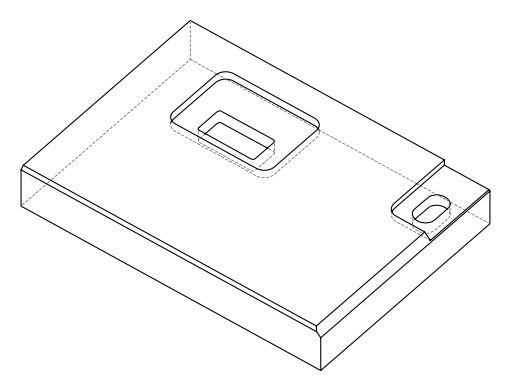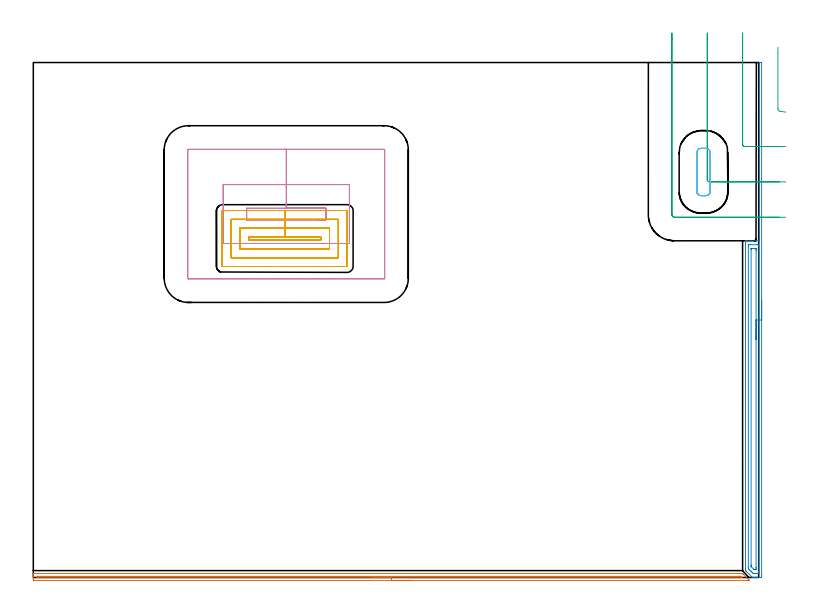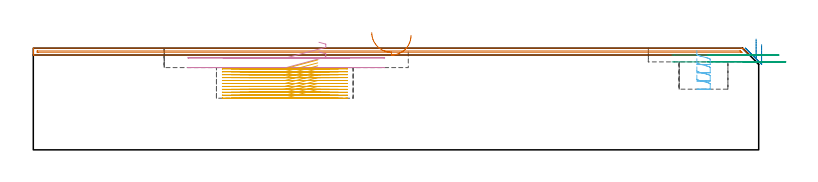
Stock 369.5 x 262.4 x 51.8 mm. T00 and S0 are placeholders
(PLAN: 6 operations, 3 tool changes, 28.9 min)
(1 AREA_MILL | FG_CHAMFER_SURFACE | UGT0205_001 | 5.96 min | 2249 mm3)
(2 AREA_MILL_1 | FG_CHAMFER_SURFACE_1 | UGT0205_001 | 5.05 min | 8791 mm3)
(3 MILL_CORNER_NOTCH_RECTANGULAR | CORNER_NOTCH_RECTANGULAR | UGT0201_106 | Follow Part, ap 6, ae 75% | 1.59 min | 32476 mm3)
(4 MILL_RECTANGULAR_POCKET | POCKET_RECTANGULAR_STRAIGHT | UGT0201_106 | Follow Part, ap 6, ae 75% | 2.83 min | 109493 mm3)
(5 MILL_RECTANGULAR_POCKET_1 | POCKET_RECTANGULAR_STRAIGHT_1 | UGT0201_014 | Follow Part, ap 1.5, ae 75% | 12.57 min | 37325 mm3)
(6 MILL_RECTANGULAR_POCKET_2 | POCKET_RECTANGULAR_STRAIGHT_2 | UGT0201_100 | Follow Part, ap 4.5, ae 75% | 0.92 min | 13025 mm3)
(TOOL UGT0205_001 | Chamfer Mill 20 x 3 x 45 deg. | D20 FL50 Z2)
(TOOL UGT0201_106 | End Mill 24 mm | D24 FL25 Z2)
(TOOL UGT0201_014 | End mill 6 mm | D6 FL24 Z4)
(TOOL UGT0201_100 | End Mill 18 mm | D18 FL22 Z2)
(OP 1 AREA_MILL)
G17 G21 G94 G90
T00 M6
G54
G17 G0 G90 X192.4 Y-1.5 S1061 M3
G43 Z61.8 H0
Z58.3
G94 G1 X192.362 Z57.428 F250.
X192.248 Z56.563
X192.059 Z55.712
X191.797 Z54.88
X191.463 Z54.074
X191.06 Z53.3
X190.592 Z52.564
X190.06 Z51.872
X189.471 Z51.229
X188.828 Z50.639
X188.136 Z50.108
X187.4 Z49.64
X186.626 Z49.237
X185.82 Z48.903
X184.988 Z48.641
X184.136 Z48.452
X183.272 Z48.338
X182.4 Z48.3
X0.617
X0.186 Y-1.495 Z48.302
X0.01 Y-1.491 Z48.304
X0. Y-1.07 Z48.724
Y-0.526 Z49.271
Y-0.19 Z49.606
Y0.354 Z50.15
Y0.69 Z50.485
Y1.361 Z51.161
Y1.672 Z51.471
X0.001 Y2.004 Z51.794
X0.17 Y2. Z51.8
X360.61
X361.307 Y1.997 Z51.789
X361.502 Y1.798 Z51.598
X361.531 Y1.769 Z51.569
X364.481 Y-1.179 Z48.618
X364.712 Y-1.412 Z48.388
X364.729 Y-1.429 Z48.37
X364.778 Y-1.481 Z48.318
X364.783 Y-1.495 Z48.304
X364.778 Y-1.5 Z48.3
X182.4
Y-0.086 Z49.714
X2.404
X2.297 Y-0.085 Z49.715
X2.038 Y-0.08 Z49.72
X2.013 Y-0.079 Z49.721
X2.008 Y-0.061 Z49.739
X2.003 Y-0.029 Z49.771
X2.001 Y0.002 Z49.802
Y0.207 Z50.007
X2.008 Y0.549 Z50.349
X2.01 Y0.581 Z50.381
X2.014 Y0.582 Z50.382
X2.036 Y0.584 Z50.384
X2.082 Y0.585 Z50.385
X2.175 Y0.586 Z50.386
X359.823 Y0.585 Z50.385
X360.163 Y0.581 Z50.381
X360.244 Y0.579 Z50.379
X360.303 Y0.535 Z50.335
X360.378 Y0.464 Z50.264
X360.61 Y0.24 Z50.04
X360.842 Y0.007 Z49.807
X360.88 Y-0.032 Z49.768
X360.916 Y-0.075 Z49.725
X360.918 Y-0.08 Z49.72
X360.915 Y-0.082 Z49.718
X360.882 Y-0.084 Z49.716
X360.61 Y-0.086 Z49.714
X360.504
X182.4
X181.528 Z49.752
X180.664 Z49.866
X179.812 Z50.055
X178.98 Z50.317
X178.174 Z50.651
X177.4 Z51.054
X176.664 Z51.523
X175.972 Z52.054
X175.329 Z52.643
X174.74 Z53.286
X174.208 Z53.978
X173.74 Z54.714
X173.337 Z55.488
X173.003 Z56.294
X172.741 Z57.126
X172.552 Z57.978
X172.438 Z58.843
X172.4 Z59.714
G0 Z61.8
M5
M2
(OP 2 AREA_MILL_1)
G17 G21 G94 G90
T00 M6
G54
G17 G0 G90 X371. Y141.15 S1061 M3
G43 Z61.8 H0
Z53.6
G94 G1 Y141.112 Z52.728 F250.
Y140.998 Z51.863
Y140.809 Z51.012
Y140.547 Z50.18
Y140.213 Z49.374
Y139.81 Z48.6
Y139.342 Z47.864
Y138.81 Z47.172
Y138.221 Z46.529
Y137.578 Z45.939
Y136.886 Z45.408
Y136.15 Z44.94
Y135.376 Z44.537
Y134.57 Z44.203
Y133.738 Z43.941
Y132.886 Z43.752
Y132.022 Z43.638
Y131.15 Z43.6
Y0.971
X370.999 Y0.627 Z43.601
X370.994 Y0.083 Z43.603
X370.991 Y0.008 Z43.605
X370.453 Y0. Z44.142
X367.788 Z46.807
X367.073 Z47.527
X366.814 Z47.786
X366.316 Z48.274
X366.297 Y0.008 Z48.293
X366.279 Y0.017 Z48.312
X366.119 Y0.18 Z48.479
X362.99 Y3.309 Z51.608
X362.891 Y3.412 Z51.707
X362.803 Y3.505 Z51.788
X362.8 Y4.202 Z51.8
Y171.38
X362.805 Y171.49 Z51.791
X363.021 Y171.5 Z51.576
X369.8 Z44.8
Y171.616
X369.799 Y171.827 Z44.798
X369.796 Y171.911 Z44.795
Y171.913 Z44.794
X369.797 Y171.915 Z44.795
Y171.943 Z44.796
X369.799 Y172.006 Z44.8
X369.8 Y262.12
X369.803 Y262.29 Z44.788
X369.881 Y262.294 Z44.711
X370.326 Y262.3 Z44.273
X370.626 Z43.973
X370.992 Y262.29 Z43.605
X371. Y262.206 Z43.6
Y131.15
X369.586 Z45.014
X369.585 Y2.415 Z45.015
Y2.395
X369.565 Y2.01 Z45.035
X369.086 Y2.002 Z45.514
X367.788 Y2. Z46.812
X367.311 Y2.001 Z47.289
X366.9 Y2.007 Z47.7
X366.765 Y2.01 Z47.835
X366.622 Y2.14 Z47.978
X366.337 Y2.415 Z48.263
X366.012 Y2.738 Z48.588
X365.441 Y3.309 Z49.159
X365.123 Y3.627 Z49.477
X364.551 Y4.203 Z50.049
X364.235 Y4.527 Z50.365
X364.215 Y5.097 Z50.385
Y5.118
Y168.718
X364.235 Y169.49 Z50.365
X364.331 Y169.495 Z50.269
X365.123 Y169.5 Z49.477
X365.215 Z49.385
X368.768 Y169.499 Z45.832
X369.565 Y169.49 Z45.035
X369.585 Y168.698 Z45.015
Y168.677
X369.586 Y131.15 Z45.014
X368.172 Z46.428
X368.171 Y5.097 Z46.429
X368.17 Y4.712 Z46.43
X368.167 Y4.203 Z46.433
X368.165 Y4.02 Z46.435
X367.984 Y4.006 Z46.616
X367.788 Y4.004 Z46.812
X367.587 Y4.006 Z47.013
X367.197 Y4.014 Z47.403
X366.998 Y4.203 Z47.602
X365.812 Y5.388 Z48.788
X365.713 Y5.49 Z48.887
X365.664 Y5.542 Z48.936
X365.643 Y5.568 Z48.957
X365.635 Y5.607 Z48.965
X365.632 Y5.991 Z48.968
X365.629 Y6.376 Z48.971
Y167.295
X365.631 Y167.424 Z48.969
X365.633 Y167.47 Z48.967
X365.635 Y167.489 Z48.965
X365.646 Y167.491 Z48.954
X365.719 Y167.495 Z48.881
X366.012 Y167.499 Z48.588
X367.202 Y167.5 Z47.398
X367.788 Y167.496 Z46.812
X368.1 Y167.49 Z46.5
X368.165 Y167.476 Z46.435
X368.167 Y167.423 Z46.433
X368.17 Y166.91 Z46.43
X368.171 Y166.524 Z46.429
X368.172 Y131.15 Z46.428
Y130.278 Z46.466
Y129.414 Z46.58
Y128.562 Z46.769
Y127.73 Z47.031
Y126.924 Z47.365
Y126.15 Z47.768
Y125.414 Z48.237
Y124.722 Z48.768
Y124.079 Z49.357
Y123.49 Z50.001
Y122.958 Z50.693
Y122.49 Z51.428
Y122.087 Z52.202
Y121.753 Z53.008
Y121.491 Z53.84
Y121.302 Z54.692
Y121.188 Z55.557
Y121.15 Z56.428
G0 Z61.8
M5
M2
(OP 3 MILL_CORNER_NOTCH_RECTANGULAR)
G17 G21 G94 G90
T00 M6
G54
G17 G0 G90 X361.3 Y277.3 S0 M3
G43 Z61.8 H0
Z48.3
G94 G1 Y274.3 F250.
Y220.695 F500.
G3 X362.495 Y219.5 R1.2
G1 X376.799
X379.799 F250.
G0 Z61.8
X343.3 Y277.3
Z48.3
G1 Y274.3
Y202.695 F500.
G3 X344.495 Y201.5 R1.2
G1 X376.799
X379.799 F250.
G0 Z61.8
X325.3 Y277.3
Z48.3
G1 Y274.3
Y184.695 F500.
G3 X326.495 Y183.5 R1.2
G1 X376.798
X379.798 F250.
G0 Z61.8
X379.3 Y270.093
Z44.8
G1 Y267.093
Y238.694 F500.
G3 X380.299 Y237.517 R1.2
G1 X383.256 Y237.014 F250.
G0 Z61.8
X361.3 Y277.3
Z44.8
G1 Y274.3
Y220.695 F500.
G3 X362.495 Y219.5 R1.2
G1 X380.299
X383.299 F250.
G0 Z61.8
X343.3 Y277.3
Z44.8
G1 Y274.3
Y202.695 F500.
G3 X344.495 Y201.5 R1.2
G1 X380.299
X383.299 F250.
G0 Z61.8
X325.3 Y277.3
Z44.8
G1 Y274.3
Y184.695 F500.
G3 X326.495 Y183.5 R1.2
G1 X380.299
X383.299 F250.
G0 Z61.8
M5
M2
(OP 4 MILL_RECTANGULAR_POCKET)
G17 G21 G94 G90
T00 M6
G54
G17 G0 G90 X145.48 Y182.1 S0 M3
G43 Z61.8 H0
Z54.8
G94 G1 X149. Z53.857 F250.
Y188.1 Z52.249
X128.85 Z46.85
X108.7 F500.
Y182.1
X149.
Y188.1
X128.85
Y200.1
X96.7
Y170.1
X161.
Y200.1
X128.85
Y218.1
X79.
G3 X78.7 Y217.8 R0.3
G1 Y152.4
G3 X79. Y152.1 R0.3
G1 X178.7
G3 X179. Y152.4 R0.3
G1 Y217.8
G3 X178.7 Y218.1 R0.3
G1 X128.85
X127.85
G0 X145.48 Y182.1 Z49.85
G1 X149. Z48.907 F250.
Y188.1 Z47.299
X128.85 Z41.9
X108.7 F500.
Y182.1
X149.
Y188.1
X128.85
Y200.1
X96.7
Y170.1
X161.
Y200.1
X128.85
Y218.1
X79.
G3 X78.7 Y217.8 R0.3
G1 Y152.4
G3 X79. Y152.1 R0.3
G1 X178.7
G3 X179. Y152.4 R0.3
G1 Y217.8
G3 X178.7 Y218.1 R0.3
G1 X128.85
X127.85
G0 Z61.8
M5
M2
(OP 5 MILL_RECTANGULAR_POCKET_1)
G17 G21 G94 G90
T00 M6
G54
G17 G0 G90 X144.894 Y173.4 S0 M3
G43 Z61.8 H0
Z45.8
G94 G1 X128.1 Z41.3 F250.
X109.8 F500.
Y171.9
X146.4
Y173.4
X128.1
Y177.9
X105.3
Y167.4
X150.9
Y177.9
X128.1
Y182.4
X100.8
Y162.9
X155.4
Y182.4
X128.1
Y186.9
X96.4
X96.345 Y186.895
X96.305 Y186.855
X96.3 Y186.8
Y158.5
X96.305 Y158.445
X96.345 Y158.405
X96.4 Y158.4
X159.8
X159.855 Y158.405
X159.895 Y158.445
X159.9 Y158.5
Y186.8
X159.895 Y186.855
X159.855 Y186.895
X159.8 Y186.9
X128.1
X127.1
G0 X144.894 Y173.4 Z44.3
G1 X128.1 Z39.8 F250.
X109.8 F500.
Y171.9
X146.4
Y173.4
X128.1
Y177.9
X105.3
Y167.4
X150.9
Y177.9
X128.1
Y182.4
X100.8
Y162.9
X155.4
Y182.4
X128.1
Y186.9
X96.4
X96.345 Y186.895
X96.305 Y186.855
X96.3 Y186.8
Y158.5
X96.305 Y158.445
X96.345 Y158.405
X96.4 Y158.4
X159.8
X159.855 Y158.405
X159.895 Y158.445
X159.9 Y158.5
Y186.8
X159.895 Y186.855
X159.855 Y186.895
X159.8 Y186.9
X128.1
X127.1
G0 X144.894 Y173.4 Z42.8
G1 X128.1 Z38.3 F250.
X109.8 F500.
Y171.9
X146.4
Y173.4
X128.1
Y177.9
X105.3
Y167.4
X150.9
Y177.9
X128.1
Y182.4
X100.8
Y162.9
X155.4
Y182.4
X128.1
Y186.9
X96.4
X96.345 Y186.895
X96.305 Y186.855
X96.3 Y186.8
Y158.5
X96.305 Y158.445
X96.345 Y158.405
X96.4 Y158.4
X159.8
X159.855 Y158.405
X159.895 Y158.445
X159.9 Y158.5
Y186.8
X159.895 Y186.855
X159.855 Y186.895
X159.8 Y186.9
X128.1
X127.1
G0 X144.894 Y173.4 Z41.3
G1 X128.1 Z36.8 F250.
X109.8 F500.
Y171.9
X146.4
Y173.4
X128.1
Y177.9
X105.3
Y167.4
X150.9
Y177.9
X128.1
Y182.4
X100.8
Y162.9
X155.4
Y182.4
X128.1
Y186.9
X96.4
X96.345 Y186.895
X96.305 Y186.855
X96.3 Y186.8
Y158.5
X96.305 Y158.445
X96.345 Y158.405
X96.4 Y158.4
X159.8
X159.855 Y158.405
X159.895 Y158.445
X159.9 Y158.5
Y186.8
X159.895 Y186.855
X159.855 Y186.895
X159.8 Y186.9
X128.1
X127.1
G0 X144.894 Y173.4 Z39.8
G1 X128.1 Z35.3 F250.
X109.8 F500.
Y171.9
X146.4
Y173.4
X128.1
Y177.9
X105.3
Y167.4
X150.9
Y177.9
X128.1
Y182.4
X100.8
Y162.9
X155.4
Y182.4
X128.1
Y186.9
X96.4
X96.345 Y186.895
X96.305 Y186.855
X96.3 Y186.8
Y158.5
X96.305 Y158.445
X96.345 Y158.405
X96.4 Y158.4
X159.8
X159.855 Y158.405
X159.895 Y158.445
X159.9 Y158.5
Y186.8
X159.895 Y186.855
X159.855 Y186.895
X159.8 Y186.9
X128.1
X127.1
G0 X144.894 Y173.4 Z38.3
G1 X128.1 Z33.8 F250.
X109.8 F500.
Y171.9
X146.4
Y173.4
X128.1
Y177.9
X105.3
Y167.4
X150.9
Y177.9
X128.1
Y182.4
X100.8
Y162.9
X155.4
Y182.4
X128.1
Y186.9
X96.4
X96.345 Y186.895
X96.305 Y186.855
X96.3 Y186.8
Y158.5
X96.305 Y158.445
X96.345 Y158.405
X96.4 Y158.4
X159.8
X159.855 Y158.405
X159.895 Y158.445
X159.9 Y158.5
Y186.8
X159.895 Y186.855
X159.855 Y186.895
X159.8 Y186.9
X128.1
X127.1
G0 X144.894 Y173.4 Z36.8
G1 X128.1 Z32.3 F250.
X109.8 F500.
Y171.9
X146.4
Y173.4
X128.1
Y177.9
X105.3
Y167.4
X150.9
Y177.9
X128.1
Y182.4
X100.8
Y162.9
X155.4
Y182.4
X128.1
Y186.9
X96.4
X96.345 Y186.895
X96.305 Y186.855
X96.3 Y186.8
Y158.5
X96.305 Y158.445
X96.345 Y158.405
X96.4 Y158.4
X159.8
X159.855 Y158.405
X159.895 Y158.445
X159.9 Y158.5
Y186.8
X159.895 Y186.855
X159.855 Y186.895
X159.8 Y186.9
X128.1
X127.1
G0 X144.894 Y173.4 Z35.3
G1 X128.1 Z30.8 F250.
X109.8 F500.
Y171.9
X146.4
Y173.4
X128.1
Y177.9
X105.3
Y167.4
X150.9
Y177.9
X128.1
Y182.4
X100.8
Y162.9
X155.4
Y182.4
X128.1
Y186.9
X96.4
X96.345 Y186.895
X96.305 Y186.855
X96.3 Y186.8
Y158.5
X96.305 Y158.445
X96.345 Y158.405
X96.4 Y158.4
X159.8
X159.855 Y158.405
X159.895 Y158.445
X159.9 Y158.5
Y186.8
X159.895 Y186.855
X159.855 Y186.895
X159.8 Y186.9
X128.1
X127.1
G0 X144.894 Y173.4 Z33.8
G1 X128.1 Z29.3 F250.
X109.8 F500.
Y171.9
X146.4
Y173.4
X128.1
Y177.9
X105.3
Y167.4
X150.9
Y177.9
X128.1
Y182.4
X100.8
Y162.9
X155.4
Y182.4
X128.1
Y186.9
X96.4
X96.345 Y186.895
X96.305 Y186.855
X96.3 Y186.8
Y158.5
X96.305 Y158.445
X96.345 Y158.405
X96.4 Y158.4
X159.8
X159.855 Y158.405
X159.895 Y158.445
X159.9 Y158.5
Y186.8
X159.895 Y186.855
X159.855 Y186.895
X159.8 Y186.9
X128.1
X127.1
G0 X144.894 Y173.4 Z32.3
G1 X128.1 Z27.8 F250.
X109.8 F500.
Y171.9
X146.4
Y173.4
X128.1
Y177.9
X105.3
Y167.4
X150.9
Y177.9
X128.1
Y182.4
X100.8
Y162.9
X155.4
Y182.4
X128.1
Y186.9
X96.4
X96.345 Y186.895
X96.305 Y186.855
X96.3 Y186.8
Y158.5
X96.305 Y158.445
X96.345 Y158.405
X96.4 Y158.4
X159.8
X159.855 Y158.405
X159.895 Y158.445
X159.9 Y158.5
Y186.8
X159.895 Y186.855
X159.855 Y186.895
X159.8 Y186.9
X128.1
X127.1
G0 X144.894 Y173.4 Z30.8
G1 X128.1 Z26.3 F250.
X109.8 F500.
Y171.9
X146.4
Y173.4
X128.1
Y177.9
X105.3
Y167.4
X150.9
Y177.9
X128.1
Y182.4
X100.8
Y162.9
X155.4
Y182.4
X128.1
Y186.9
X96.4
X96.345 Y186.895
X96.305 Y186.855
X96.3 Y186.8
Y158.5
X96.305 Y158.445
X96.345 Y158.405
X96.4 Y158.4
X159.8
X159.855 Y158.405
X159.895 Y158.445
X159.9 Y158.5
Y186.8
X159.895 Y186.855
X159.855 Y186.895
X159.8 Y186.9
X128.1
X127.1
G0 Z61.8
M5
M2
(OP 6 MILL_RECTANGULAR_POCKET_2)
G17 G21 G94 G90
T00 M6
G54
G17 G0 G90 X338. Y204.328 S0 M3
G43 Z61.8 H0
Z50.62
G94 G1 Y196.552 Z48.536 F250.
X338.062 Y196.161 Z48.43
X338.192 Y195.788 Z48.324
X338.387 Y195.444 Z48.219
X338.641 Y195.141 Z48.113
X338.944 Y194.887 Z48.007
X339.288 Y194.692 Z47.901
X339.661 Y194.562 Z47.795
X340.052 Y194.5 Z47.689
X342.748 Z46.966
X343.139 Y194.562 Z46.86
X343.512 Y194.692 Z46.755
X343.856 Y194.887 Z46.649
X344.159 Y195.141 Z46.543
X344.413 Y195.444 Z46.437
X344.608 Y195.788 Z46.331
X344.738 Y196.161 Z46.225
X344.8 Y196.552 Z46.119
Y206.55 Z43.44
Y216.4 F500.
G3 X342.6 Y218.6 R2.2
G1 X340.2
G3 X338. Y216.4 R2.2
G1 Y196.7
G3 X340.2 Y194.5 R2.2
G1 X342.6
G3 X344.8 Y196.7 R2.2
G1 Y206.55
Y207.55
G0 X338. Y204.328 Z46.44
G1 Y196.552 Z44.356 F250.
X338.062 Y196.161 Z44.25
X338.192 Y195.788 Z44.144
X338.387 Y195.444 Z44.039
X338.641 Y195.141 Z43.933
X338.944 Y194.887 Z43.827
X339.288 Y194.692 Z43.721
X339.661 Y194.562 Z43.615
X340.052 Y194.5 Z43.509
X342.748 Z42.786
X343.139 Y194.562 Z42.68
X343.512 Y194.692 Z42.575
X343.856 Y194.887 Z42.469
X344.159 Y195.141 Z42.363
X344.413 Y195.444 Z42.257
X344.608 Y195.788 Z42.151
X344.738 Y196.161 Z42.045
X344.8 Y196.552 Z41.939
Y206.55 Z39.26
Y216.4 F500.
G3 X342.6 Y218.6 R2.2
G1 X340.2
G3 X338. Y216.4 R2.2
G1 Y196.7
G3 X340.2 Y194.5 R2.2
G1 X342.6
G3 X344.8 Y196.7 R2.2
G1 Y206.55
Y207.55
G0 X338. Y204.328 Z42.26
G1 Y196.552 Z40.176 F250.
X338.062 Y196.161 Z40.07
X338.192 Y195.788 Z39.965
X338.387 Y195.444 Z39.859
X338.641 Y195.141 Z39.753
X338.944 Y194.887 Z39.647
X339.288 Y194.692 Z39.541
X339.661 Y194.562 Z39.435
X340.052 Y194.5 Z39.329
X342.748 Z38.606
X343.139 Y194.562 Z38.5
X343.512 Y194.692 Z38.395
X343.856 Y194.887 Z38.289
X344.159 Y195.141 Z38.183
X344.413 Y195.444 Z38.077
X344.608 Y195.788 Z37.971
X344.738 Y196.161 Z37.865
X344.8 Y196.552 Z37.759
Y206.55 Z35.08
Y216.4 F500.
G3 X342.6 Y218.6 R2.2
G1 X340.2
G3 X338. Y216.4 R2.2
G1 Y196.7
G3 X340.2 Y194.5 R2.2
G1 X342.6
G3 X344.8 Y196.7 R2.2
G1 Y206.55
Y207.55
G0 X338. Y204.328 Z38.08
G1 Y196.552 Z35.996 F250.
X338.062 Y196.161 Z35.89
X338.192 Y195.788 Z35.785
X338.387 Y195.444 Z35.679
X338.641 Y195.141 Z35.573
X338.944 Y194.887 Z35.467
X339.288 Y194.692 Z35.361
X339.661 Y194.562 Z35.255
X340.052 Y194.5 Z35.149
X342.748 Z34.426
X343.139 Y194.562 Z34.32
X343.512 Y194.692 Z34.215
X343.856 Y194.887 Z34.109
X344.159 Y195.141 Z34.003
X344.413 Y195.444 Z33.897
X344.608 Y195.788 Z33.791
X344.738 Y196.161 Z33.685
X344.8 Y196.552 Z33.579
Y206.55 Z30.9
Y216.4 F500.
G3 X342.6 Y218.6 R2.2
G1 X340.2
G3 X338. Y216.4 R2.2
G1 Y196.7
G3 X340.2 Y194.5 R2.2
G1 X342.6
G3 X344.8 Y196.7 R2.2
G1 Y206.55
Y207.55
G0 Z61.8
M5
M2
